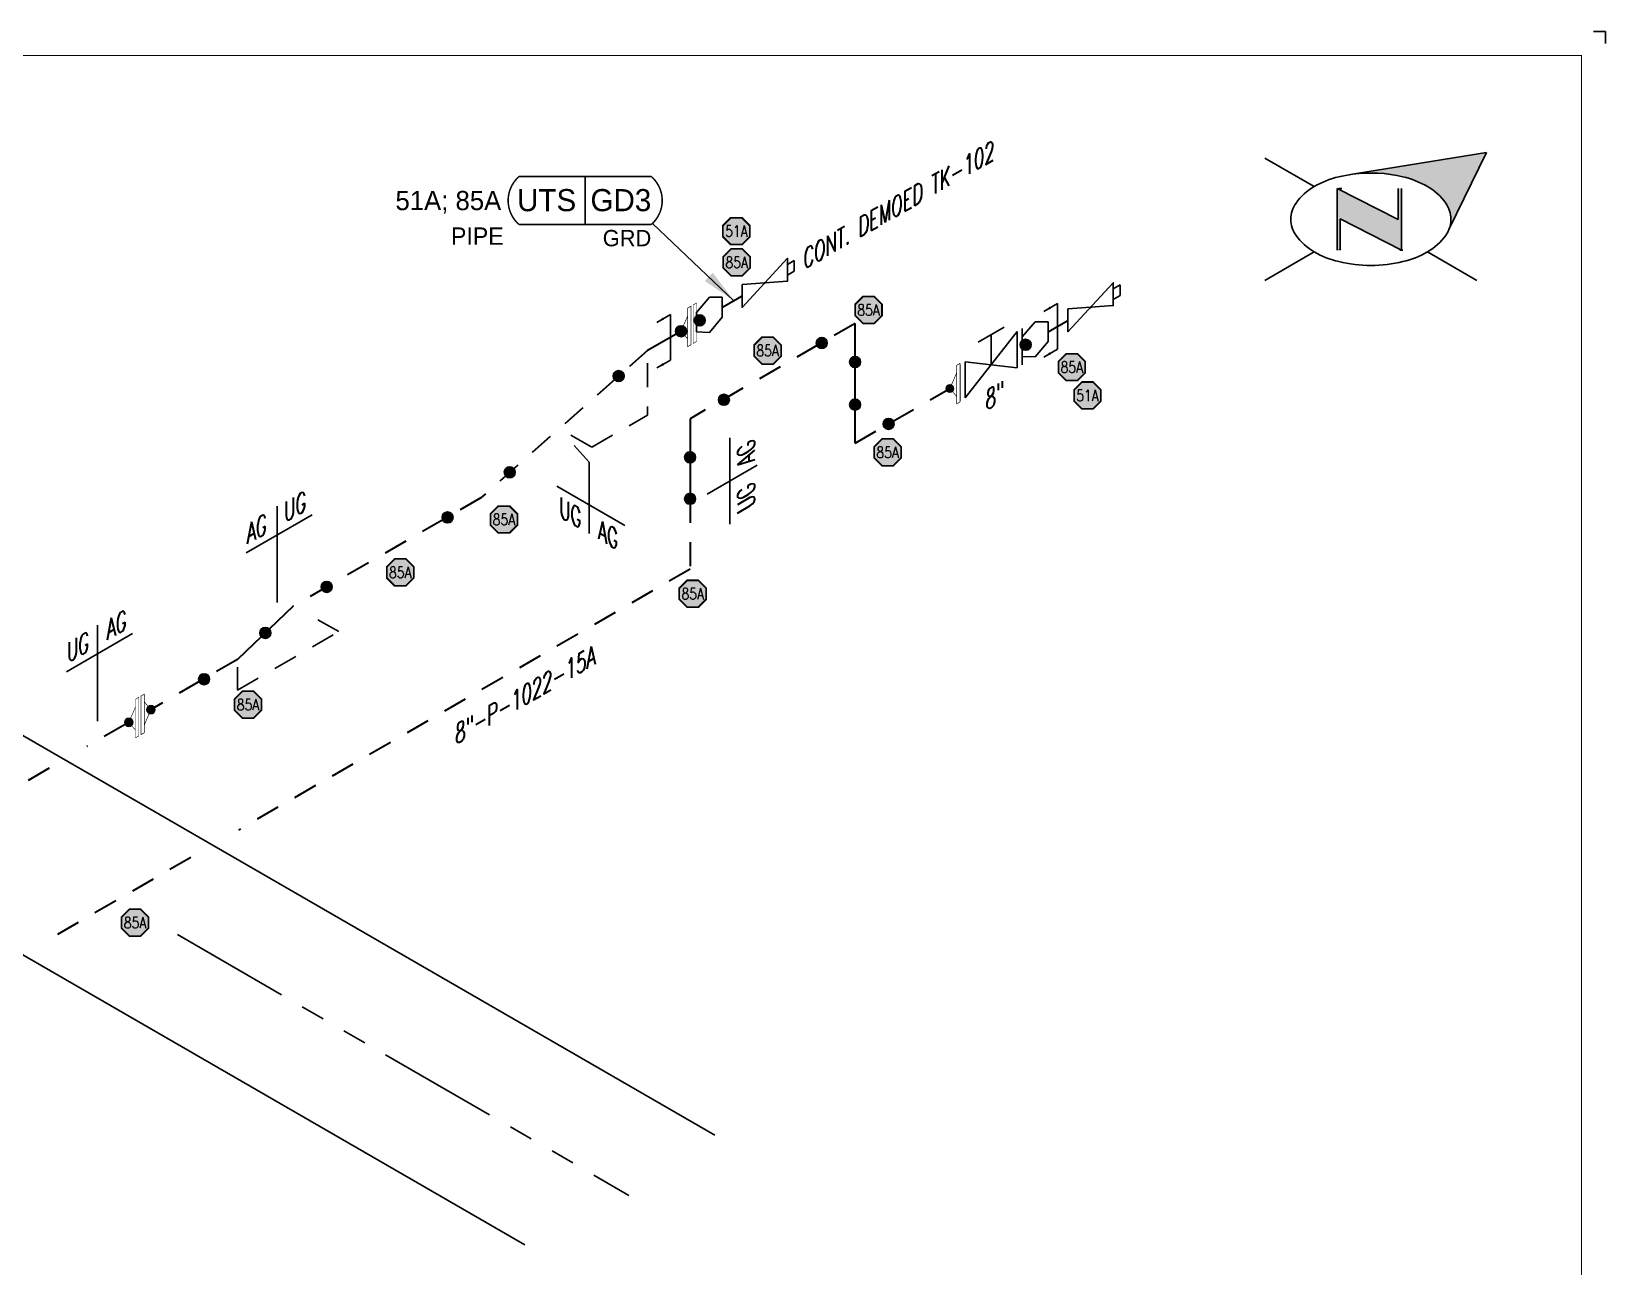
# Model space of a CAD drawing. Header units: inches. Extents: x 0.1 to 17.4, y 0.1 to 11.4.
# Drawn here: x 9.19 to 17.38, y 4.95 to 11.37 of the extents above; entities that cross this region are included whole.
import ezdxf
from ezdxf.enums import TextEntityAlignment as Align

# ---------------------------------------------------------------- set-up
doc = ezdxf.new("R2010")
doc.units = ezdxf.units.IN
doc.header["$MEASUREMENT"] = 0
doc.linetypes.add('HIDDEN2', pattern=[0.1875, 0.125, -0.0625])
doc.linetypes.add('PHANTOM', pattern=[2.5, 1.25, -0.25, 0.25, -0.25, 0.25, -0.25])
for name, color, linetype in [('3', 1, 'Continuous'), ('BORDER', 3, 'Continuous'), ('COMP', 1, 'Continuous'), ('Continuation', 7, 'Continuous'), ('DL', 20, 'Continuous'), ('FITTINGS', 4, 'Continuous'), ('PART_PCML', 7, 'Continuous'), ('PART_SelectedCML_UT', 132, 'Continuous'), ('PIPE-ANNO', 150, 'HIDDEN2'), ('TEXT', 7, 'Continuous'), ('UNAS.PIPE', 251, 'Continuous'), ('WELD POINTS', 41, 'Continuous'), ('Welds', 7, 'Continuous')]:
    doc.layers.add(name, color=color, linetype=linetype)
doc.layers.add('PIPE', color=7, linetype='Continuous', lineweight=30)
doc.styles.add('CMLPAS', font='')
doc.styles.add('PART_Standard', font='romans', dxfattribs={"width": 0.8, "height": 0.09})
doc.styles.add('Richmond', font='arial.ttf')
doc.styles.add('SIMPLEX', font='ROMANS')
doc.styles.get("Standard").update_dxf_attribs({"font": 'arial.ttf'})
doc.styles.get('CMLPAS').set_extended_font_data('Cordia New')
doc.dimstyles.new('Richmond', dxfattribs={"dimtxt": 0.18, "dimasz": 0.18, "dimexe": 0.18, "dimexo": 0.0625, "dimgap": 0.09, "dimtad": 0, "dimtih": 1, "dimtoh": 1, "dimdec": 4, "dimzin": 0, "dimdsep": 46, "dimtxsty": 'Richmond', "dimcen": 0.09, "dimadec": 0, "dimazin": 0, "dimtfac": 1, "dimtdec": 4, "dimtofl": 0, "dimtmove": 0, "dimatfit": 3, "dimfxl": 1, "dimtolj": 1, "dimtzin": 0, "dimarcsym": 0})
doc.dimstyles.get("Standard").update_dxf_attribs({"dimtxt": 0.18, "dimasz": 0.18, "dimexe": 0.18, "dimexo": 0.0625, "dimgap": 0.09, "dimtad": 0, "dimtih": 1, "dimtoh": 1, "dimdec": 4, "dimzin": 0, "dimdsep": 46, "dimtxsty": 'Standard', "dimcen": 0.09, "dimadec": 0, "dimazin": 0, "dimtfac": 1, "dimtdec": 4, "dimtofl": 0, "dimtmove": 0, "dimatfit": 3, "dimfxl": 1, "dimtolj": 1, "dimtzin": 0, "dimarcsym": 0})

# ---------------------------------------------------------------- blocks, each defined once
blk = doc.blocks.new('Border')
at = {"layer": 'BORDER', "const_width": 0.005}
blk.add_lwpolyline([(0.25, 0.25), (17.25, 0.25), (17.25, 11.25), (0.25, 11.25)], close=True, dxfattribs=at)
blk = doc.blocks.new('north2')
at = {"layer": 'BORDER'}
for points in [[(-0.706, -0.7673, -0.156851), (-0.679, -0.8512, -0.095667), (-0.6893, -0.9048), (-0.4945, -0.5044), (-1.1905, -0.6173, -0.092194), (-0.9281, -0.6306, -0.072341), (-0.8009, -0.6813, -0.106617)], [(-0.9381, -1.0109), (-0.9364, -1.0092), (-0.9364, -0.6907), (-0.9524, -0.6907), (-0.9524, -0.8533), (-1.2701, -0.6907), (-1.2701, -0.7067), (-1.2701, -1.0118), (-1.254, -1.0118), (-1.254, -0.8492)]]:
    blk.add_hatch(color=7, dxfattribs=at).paths.add_polyline_path(points)
at = {"layer": 'BORDER', "color": 7}
for p, q in [((-1.3895, -0.6813), (-1.6462, -0.5331)), ((-0.4945, -0.5044), (-1.1905, -0.6173)), ((-0.4945, -0.5044), (-0.6893, -0.9048)), ((-1.2701, -0.6907), (-1.2701, -1.0118)), ((-0.9524, -0.8533), (-1.2701, -0.6907)), ((-1.2701, -0.7067), (-1.2701, -0.6907)), ((-1.262, -0.6907), (-1.246, -0.6907)), ((-0.9524, -0.6907), (-0.9524, -0.8533)), ((-0.9364, -0.6907), (-0.9364, -1.0118)), ((-0.9364, -1.0118), (-1.254, -0.8492)), ((-1.254, -0.8492), (-1.254, -1.0118)), ((-1.3895, -1.0211), (-1.6462, -1.1694)), ((-1.2603, -1.0109), (-1.262, -1.0092)), ((-0.9283, -1.0118), (-0.9444, -1.0118)), ((-0.8009, -1.0211), (-0.5441, -1.1694))]:
    blk.add_line(p, q, dxfattribs=at)
for centre, radius, start, end in [((-1.1517, -1.0932), 0.4756, 103.44948, 120), ((-1.0952, -1.3294), 0.7185, 97.62035, 103.44948), ((-1.0952, -1.3294), 0.7185, 76.55052, 97.62035), ((-1.0387, -1.0932), 0.4756, 60, 76.55052), ((-1.2376, -0.9443), 0.3037, 120, 144.34287), ((-0.9527, -0.9443), 0.3037, 35.65713, 60), ((-1.3674, -0.8512), 0.144, 144.34287, 180), ((-0.823, -0.8512), 0.144, 360, 35.65713), ((-1.3674, -0.8512), 0.144, 180, 215.65713), ((-0.823, -0.8512), 0.144, 337.57958, 360), ((-1.2376, -0.7582), 0.3037, 215.65713, 240), ((-0.9527, -0.7582), 0.3037, 300, 324.34287), ((-0.823, -0.8512), 0.144, 324.34287, 337.55468), ((-1.1517, -0.6093), 0.4756, 240, 256.55052), ((-1.0387, -0.6093), 0.4756, 283.44948, 300), ((-1.0952, -0.373), 0.7185, 256.55052, 270), ((-1.0952, -0.373), 0.7185, 270, 283.44948)]:
    blk.add_arc(centre, radius, start, end, dxfattribs=at)
blk = doc.blocks.new('A$C6804a2e5')
blk.add_blockref('north2', (0, 0))
blk = doc.blocks.new('A$C860dd1f6')
at = {"layer": 'PIPE'}
blk.add_blockref('A$C6804a2e5', (0, 0), dxfattribs=at)
blk = doc.blocks.new('3_VALVE_FLANGE_GATE_30')
at = {"color": 0, "linetype": 'ByBlock', "lineweight": -2}
blk.add_wipeout([(-0.1624, -0.1875), (-0.1353, -0.1719), (0, 0), (0.1353, -0.0156), (0.1624, 0), (0.1624, 0.1875), (0.1353, 0.1719), (0, 0), (-0.1353, 0.0156), (-0.1624, 0)], dxfattribs=at)
for p, q in [((0.1353, 0.1719), (-0.1353, -0.1719)), ((0.0677, 0.1953), (-0.0677, 0.1172)), ((0.1353, 0.1719), (0.1353, -0.0156)), ((0.1624, 0.1875), (0.1624, 0)), ((0, 0), (0, 0.1563)), ((-0.1624, 0), (-0.1624, -0.1875)), ((-0.1353, 0.0156), (-0.1353, -0.1719)), ((0.1353, -0.0156), (-0.1353, 0.0156))]:
    blk.add_line(p, q, dxfattribs=at)
blk = doc.blocks.new('1_Text_30')
at = {"layer": 'TEXT', "style": 'PART_Standard', "oblique": 30, "width": 0.8}
blk.add_attdef('TEXT', (0, 0), '', height=0.09, rotation=30, dxfattribs=at)
blk = doc.blocks.new('AM9A04')
at = {"linetype": 'Continuous', "const_width": 0.01}
blk.add_lwpolyline([(0, -0.289), (0, 0.289), (-0.05, 0.318), (-0.05, -0.26)], close=True, dxfattribs=at)
at = {"const_width": 0.01}
blk.add_lwpolyline([(-0.05, -0.144), (-0.15, 0.087), (-0.05, 0.202)], dxfattribs=at)
blk = doc.blocks.new('A09')
at = {"layer": 'Welds'}
h = blk.add_hatch(color=256, dxfattribs=at)
h.dxf.hatch_style = 1
h.paths.add_polyline_path([(-0.03, 0, 1), (0.03, 0, 1)])
blk.add_circle((0, 0), 0.03, dxfattribs=at)
blk = doc.blocks.new('*U91')
blk.add_wipeout([(0.052, -0.03), (0.0173, -0.07), (0.0173, -0.1101), (0, -0.1001), (0, 0.1001), (0.0173, 0.0901), (0.0173, 0.05)]).dxf.layer = 'COMP'
at = {"layer": '3', "xscale": 0.65, "yscale": 0.65, "zscale": 0.65}
blk.add_blockref('A09', (0.052, -0.03), dxfattribs=at)
at = {"layer": 'COMP', "xscale": 0.3466300616258731, "yscale": 0.3466300616258731, "zscale": 0.3466300616258731, "rotation": 180}
blk.add_blockref('AM9A04', (0, 0), dxfattribs=at)
blk = doc.blocks.new('2_WELD_SINGLE_00')
at = {"linetype": 'ByBlock', "lineweight": -2}
h = blk.add_hatch(color=0, dxfattribs=at)
edge = h.paths.add_edge_path()
edge.add_arc((0, 0), 0.0286, 0, 360)
at = {"color": 0, "linetype": 'ByBlock', "lineweight": -2}
blk.add_circle((0, 0), 0.0286, dxfattribs=at)
blk = doc.blocks.new('*U92')
at = {"layer": 'WELD POINTS'}
for p, rotation in [((0, 0.2009), 179.9999999999997), ((0.174, 0.1004), 209.9999999999999)]:
    blk.add_blockref('2_WELD_SINGLE_00', p, dxfattribs=dict(at, rotation=rotation))
blk = doc.blocks.new('*U93')
at = {"layer": 'WELD POINTS', "rotation": 30.45658567795632}
blk.add_blockref('2_WELD_SINGLE_00', (-0.1732, -0.1018), dxfattribs=at)
at = {"layer": 'WELD POINTS'}
blk.add_blockref('2_WELD_SINGLE_00', (0, -0.2009), dxfattribs=at)
blk = doc.blocks.new('*U94')
at = {"layer": 'WELD POINTS'}
for p, rotation in [((0.1753, 0.0982), 119.2594014838824), ((0, -0.2009), 90.00000000000038)]:
    blk.add_blockref('2_WELD_SINGLE_00', p, dxfattribs=dict(at, rotation=rotation))
blk = doc.blocks.new('*U95')
at = {"layer": 'WELD POINTS'}
for p, rotation in [((0.174, 0.1004), 120.0000000000001), ((-0.1505, -0.133), 41.4668018582633)]:
    blk.add_blockref('2_WELD_SINGLE_00', p, dxfattribs=dict(at, rotation=rotation))
blk = doc.blocks.new('*U96')
blk.add_wipeout([(0, 0.0504), (0.0671, 0.13), (0.1342, 0.13), (0.1342, 0.0272), (0.0671, -0.0525), (0, -0.0504)])
at = {"layer": 'FITTINGS', "linetype": 'Continuous'}
for p, q in [((0, 0.0504), (0.0671, 0.13)), ((0.0671, 0.13), (0.1342, 0.13)), ((0.1342, 0.0272), (0.1342, 0.13)), ((0, -0.0504), (0, 0.0504)), ((0.0671, -0.0525), (0.1342, 0.0272)), ((0.0671, -0.0525), (0, -0.0504))]:
    blk.add_line(p, q, dxfattribs=at)
blk = doc.blocks.new('2_PLUG_PIPE_30')
at = {"color": 0, "linetype": 'ByBlock', "lineweight": -2}
blk.add_wipeout([(0, 0.0231), (0, -0.0231), (0.0551, -0.0133), (0.0551, 0.0037), (0.0903, 0.0241), (0.0903, 0.0802), (0.0551, 0.0599), (0.0551, 0.0769)], dxfattribs=at)
for p, q in [((0.0551, 0.0769), (0, 0.0231)), ((0, 0.0231), (0, -0.0231)), ((0.0903, 0.0802), (0.0551, 0.0599)), ((0.0551, 0.0769), (0.0551, -0.0133)), ((0.0551, 0.0037), (0.0903, 0.0241)), ((0.0903, 0.0241), (0.0903, 0.0802)), ((0, -0.0231), (0.0551, -0.0133))]:
    blk.add_line(p, q, dxfattribs=at)
blk = doc.blocks.new('*U97')
blk.add_wipeout([(-0.0515, -0.1067), (0.0515, -0.1661), (0, 0), (0.0515, 0.1067), (-0.0515, 0.1661), (0, 0)]).dxf.layer = 'FITTINGS'
at = {"layer": 'FITTINGS'}
blk.add_lwpolyline([(-0.0515, -0.1067), (0.0515, 0.1067), (-0.0515, 0.1661), (0.0515, -0.1661)], close=True, dxfattribs=at)
blk = doc.blocks.new('1_Text_330')
at = {"layer": 'TEXT', "style": 'PART_Standard', "oblique": 330, "width": 0.8}
blk.add_attdef('3/4"', (0, 0), '', height=0.09, rotation=330, dxfattribs=at)
blk = doc.blocks.new('*U98')
blk.add_wipeout([(0, 0.0504), (0.0671, 0.13), (0.1342, 0.13), (0.1342, 0.0272), (0.0671, -0.0525), (0, -0.0504)])
at = {"layer": 'FITTINGS', "linetype": 'Continuous'}
for p, q in [((0, 0.0504), (0.0671, 0.13)), ((0.0671, 0.13), (0.1342, 0.13)), ((0.1342, 0.0272), (0.1342, 0.13)), ((0, -0.0504), (0, 0.0504)), ((0.0671, -0.0525), (0.1342, 0.0272)), ((0.0671, -0.0525), (0, -0.0504))]:
    blk.add_line(p, q, dxfattribs=at)
blk = doc.blocks.new('*U99')
blk.add_wipeout([(-0.0515, -0.1067), (0.0515, -0.1661), (0, 0), (0.0515, 0.1067), (-0.0515, 0.1661), (0, 0)]).dxf.layer = 'FITTINGS'
at = {"layer": 'FITTINGS'}
blk.add_lwpolyline([(-0.0515, -0.1067), (0.0515, 0.1067), (-0.0515, 0.1661), (0.0515, -0.1661)], close=True, dxfattribs=at)
blk = doc.blocks.new('*U100')
at = {"layer": 'WELD POINTS'}
for p, rotation in [((0.1505, 0.133), 131.4668018582643), ((-0.1732, -0.1018), 30.45658567795632)]:
    blk.add_blockref('2_WELD_SINGLE_00', p, dxfattribs=dict(at, rotation=rotation))
blk = doc.blocks.new('*U101')
at = {"layer": 'WELD POINTS'}
for p, rotation in [((0.174, 0.1004), 210), ((-0.1451, -0.1389), 313.7501659915852)]:
    blk.add_blockref('2_WELD_SINGLE_00', p, dxfattribs=dict(at, rotation=rotation))
blk = doc.blocks.new('*U102')
at = {"layer": 'WELD POINTS'}
for p, rotation in [((0.1451, 0.1389), 133.7501659915857), ((-0.1732, -0.1018), 30.45658567795632)]:
    blk.add_blockref('2_WELD_SINGLE_00', p, dxfattribs=dict(at, rotation=rotation))
blk = doc.blocks.new('*U103')
at = {"layer": 'PIPE-ANNO', "linetype": 'Continuous'}
for p, q in [((0, 0.1), (0, 0.6)), ((-0.1605, 0.3573), (0.183, 0.5556))]:
    blk.add_line(p, q, dxfattribs=at)
at = {"layer": 'TEXT', "style": 'PART_Standard', "oblique": 30, "width": 0.8}
blk.add_attdef('SPEC_1_30/30', (-0.1575, 0.4014), '', height=0.09, rotation=30, dxfattribs=at)
blk.add_attdef('SPEC_2_30/30', text='', height=0.09, rotation=30, dxfattribs=at).set_placement((0.1523, 0.5803), align=Align.RIGHT)
blk = doc.blocks.new('*U89')
at = {"layer": 'PIPE-ANNO', "linetype": 'Continuous'}
for p, q in [((0, 0.1), (0, 0.6)), ((-0.1605, 0.3573), (0.183, 0.5556))]:
    blk.add_line(p, q, dxfattribs=at)
at = {"layer": 'TEXT', "style": 'PART_Standard', "oblique": 30, "width": 0.8}
blk.add_attdef('SPEC_1_30/30', (-0.1575, 0.4014), '', height=0.09, rotation=30, dxfattribs=at)
blk.add_attdef('SPEC_2_30/30', text='', height=0.09, rotation=30, dxfattribs=at).set_placement((0.1523, 0.5803), align=Align.RIGHT)
blk = doc.blocks.new('*U106')
blk.add_wipeout([(-0.0234, 0.1133), (-0.0234, 0.0732), (-0.0581, 0.0332), (-0.0234, -0.0469), (-0.0234, -0.0869), (0.0222, -0.1133), (0.0222, -0.0732), (0.0569, -0.0332), (0.0222, 0.0469), (0.0222, 0.0869)])
at = {"linetype": 'Continuous', "const_width": 0.003}
blk.add_lwpolyline([(0.0049, -0.1032), (0.0222, -0.1133), (0.0222, 0.0869), (0.0049, 0.0969)], close=True, dxfattribs=at)
at = {"const_width": 0.003}
blk.add_lwpolyline([(0.0222, 0.0469), (0.0569, -0.0332), (0.0222, -0.0732)], dxfattribs=at)
at = {"xscale": 0.3466300616258731, "yscale": 0.3466300616258731, "zscale": 0.3466300616258731}
blk.add_blockref('AM9A04', (-0.0061, 0.0032), dxfattribs=at)
at = {"layer": 'Welds', "xscale": 0.7, "yscale": 0.7, "zscale": 0.7}
for p in [(-0.0581, 0.0332), (0.0569, -0.0332)]:
    blk.add_blockref('A09', p, dxfattribs=at)
blk = doc.blocks.new('PART_PCML')
blk.add_hatch(color=0).paths.add_polyline_path([(-0.0699, -0.029), (-0.029, -0.0699), (0.029, -0.0699), (0.0699, -0.029), (0.0699, 0.029), (0.029, 0.0699), (-0.029, 0.0699), (-0.0699, 0.029)])
at = {"color": 7, "const_width": 0.009}
blk.add_lwpolyline([(-0.0699, 0.029), (-0.029, 0.0699), (0.029, 0.0699), (0.0699, 0.029), (0.0699, -0.029), (0.029, -0.0699), (-0.029, -0.0699), (-0.0699, -0.029), (-0.0699, 0.029), (-0.029, 0.0699)], dxfattribs=at)
at = {"color": 18, "true_color": 0x000000}
blk.add_lwpolyline([(-0.029, 0.0699), (-0.0699, 0.029), (-0.0699, -0.029), (-0.029, -0.0699), (0.029, -0.0699), (0.0699, -0.029), (0.0699, 0.029), (0.029, 0.0699)], close=True, dxfattribs=at)
at = {"color": 7, "true_color": 0xffffff, "style": 'SIMPLEX', "width": 0.8, "flags": 1}
for tag, p in [('CIRCUIT', (-0.0939, 0.0889)), ('DM', (-0.0527, -0.1332)), ('TYPE', (-0.0749, -0.2043))]:
    blk.add_attdef(tag, p, '', height=0.0586, dxfattribs=at)
at = {"color": 7, "true_color": 0xffffff, "style": 'SIMPLEX', "width": 0.8}
blk.add_attdef('DMDISP', text='', height=0.0586, dxfattribs=at).set_placement((0, 0), align=Align.MIDDLE_CENTER)
blk = doc.blocks.new('CMLPAS')
at = {"const_width": 0.008}
blk.add_lwpolyline([(0.0625, 0.125, 0.454441), (0.0625, -0.125), (0.75, -0.125, 0.454441), (0.75, 0.125)], format="xyb", close=True, dxfattribs=at)
blk.add_lwpolyline([(0.4063, -0.125), (0.4063, 0.125)], dxfattribs=at)
at = {"style": 'CMLPAS', "flags": 1}
for tag, p in [('STATE', (0.75, 0.6229)), ('DL', (0.75, 0.4817)), ('CIRCUIT', (0.75, 0.3405)), ('SUBSINTERVAL(MONTHS)', (-0.0251, -0.3355)), ('OLD_ID', (0.75, -0.3366)), ('OLD_NDE', (0.75, -0.4778)), ('OLD_ENTY', (0.7411, -0.6357)), ('SIZE', (0.7473, -0.7611)), ('SPEC', (0.7473, -0.9022)), ('JUSTIFY', (0.7473, -1.0434)), ('COMMENTS', (0.7473, -1.1846)), ('OLD_ASSET', (0.75, -1.3262)), ('SCHED', (0.7371, -1.4689)), ('NOM_THICK', (0.7521, -1.6102)), ('CORR_ALLOW', (0.763, -1.7453)), ('TML_STATUS', (0.7723, -1.8777)), ('FLOW_ORDER', (0.7785, -2.1301))]:
    blk.add_attdef(tag, text='', height=0.1, dxfattribs=at).set_placement(p, align=Align.MIDDLE_RIGHT)
at = {"style": 'CMLPAS'}
for tag, height, p in [('CHILD', 0.25, (0.75, 0.269)), ('###', 0.115, (0.75, 0.002)), ('ACCESS', 0.085, (0.75, -0.1954))]:
    blk.add_attdef(tag, text='', height=height, dxfattribs=at).set_placement(p, align=Align.MIDDLE_RIGHT)
at = {"color": 152, "style": 'CMLPAS'}
for tag, height, p in [('SPECIAL', 0.085, (0.4055, 0.1897)), ('DM-TYPE', 0.1, (-0.03, 0)), ('COMP', 0.09, (-0.0174, -0.185))]:
    blk.add_attdef(tag, text='', height=height, dxfattribs=at).set_placement(p, align=Align.MIDDLE_RIGHT)
at = {"style": 'CMLPAS'}
blk.add_attdef('NDE', text='', height=0.115, dxfattribs=at).set_placement((0.206, 0.002), align=Align.MIDDLE_CENTER)
blk = doc.blocks.new('1_Cont_30')
at = {"layer": 'Continuation', "style": 'PART_Standard', "oblique": 30, "width": 0.8}
blk.add_attdef('CONT', (0, 0), '', height=0.09, rotation=30, dxfattribs=at)
blk = doc.blocks.new('*U120')
at = {"color": 20, "linetype": 'ByBlock', "ltscale": 0.7}
blk.add_line((-0.0541, -0.1498), (-0.0541, 0.0873), dxfattribs=at)
for points in [[(-0.1257, 0.0459), (-0.0541, 0.0873)], [(-0.1257, -0.191), (-0.0541, -0.1498)]]:
    blk.add_leader(points, dimstyle='Richmond', override={"dimasz": 0.04, "dimgap": 0.09, "dimtad": 0}, dxfattribs=at)
blk = doc.blocks.new('*U121')
at = {"color": 20, "linetype": 'ByBlock', "ltscale": 0.7}
blk.add_line((-0.0541, -0.1498), (-0.0541, 0.0873), dxfattribs=at)
for points in [[(-0.1257, 0.0459), (-0.0541, 0.0873)], [(-0.1257, -0.191), (-0.0541, -0.1498)]]:
    blk.add_leader(points, dimstyle='Richmond', override={"dimasz": 0.04, "dimgap": 0.09, "dimtad": 0}, dxfattribs=at)

msp = doc.modelspace()

# ---------------------------------------------------------------- linework, layer by layer
for p, q in [((17.3125, 11.375), (17.375, 11.375)), ((17.375, 11.375), (17.375, 11.3125))]:
    msp.add_line(p, q)
at = {"layer": 'PIPE'}
for p, q in [((12.6482, 9.8629), (13.1523, 10.154)), ((13.4731, 9.2342), (13.4731, 9.857)), ((12.5422, 9.8017), (12.3939, 9.7161)), ((12.6151, 9.3616), (12.6151, 8.945)), ((10.4673, 8.3063), (10.2612, 8.1089))]:
    msp.add_line(p, q, dxfattribs=at)
at = {"layer": 'PIPE', "linetype": 'HIDDEN2'}
for p, q in [((13.4731, 9.857), (12.6151, 9.3616)), ((12.3939, 9.7161), (11.5268, 8.9499)), ((11.5268, 8.9499), (10.5514, 8.3868)), ((12.6151, 8.945), (12.6151, 8.5785)), ((12.6151, 8.5785), (10.2667, 7.2226)), ((10.5514, 8.3868), (10.4673, 8.3063)), ((10.2612, 8.1089), (9.4778, 7.6566)), ((9.282, 7.5436), (8.4833, 7.0825)), ((10.0183, 7.0792), (9.2623, 6.6427))]:
    msp.add_line(p, q, dxfattribs=at)
at = {"layer": 'PIPE-ANNO'}
for p, q in [((12.3939, 9.6507), (12.3939, 9.3806)), ((12.1033, 9.2128), (12.3939, 9.3806)), ((12.1033, 9.2128), (11.9933, 9.2764)), ((10.7877, 8.2545), (10.6021, 8.3584)), ((10.2612, 7.9505), (10.7877, 8.2545)), ((10.2612, 8.0703), (10.2612, 7.9505))]:
    msp.add_line(p, q, dxfattribs=at)
at = {"layer": 'PIPE-ANNO', "linetype": 'Continuous'}
for p, q in [((12.822, 8.8135), (12.822, 9.2628)), ((12.0893, 9.1352), (12.0127, 9.2219)), ((12.0893, 9.1352), (12.0893, 8.764)), ((12.9633, 9.1197), (12.7035, 8.9697)), ((11.9227, 9.0102), (12.2762, 8.8061))]:
    msp.add_line(p, q, dxfattribs=at)
at = {"layer": 'UNAS.PIPE'}
msp.add_line((11.7555, 5.0656), (4.365, 9.3326), dxfattribs=at)
at = {"layer": 'UNAS.PIPE', "linetype": 'PHANTOM', "ltscale": 0.5}
msp.add_line((9.9488, 6.679), (12.2971, 5.3232), dxfattribs=at)

# ---------------------------------------------------------------- block references
msp.add_blockref('1_Text_30', (11.3946, 7.6651)).add_auto_attribs({'TEXT': '8"-P-1022-15A'})
at = {"layer": 'BORDER'}
for name, p in [('Border', (0, 0)), ('A$C860dd1f6', (17.25, 11.25))]:
    msp.add_blockref(name, p, dxfattribs=at)
at = {"layer": 'COMP', "xscale": -0.3466300616258731, "yscale": 0.3466300616258731, "zscale": 0.3466300616258731, "rotation": 180}
msp.add_blockref('AM9A04', (12.6198, 9.8466), dxfattribs=at)
at = {"layer": 'DL'}
msp.add_blockref('*U121', (12.5679, 9.8165), dxfattribs=at)
at = {"layer": 'PART_PCML', "color": 96}
for p in [(12.8556, 10.3366), (14.6813, 9.4824)]:
    msp.add_blockref('PART_PCML', p, dxfattribs=at).add_auto_attribs({'DMDISP': '51A'})
at = {"layer": 'PART_PCML', "color": 13}
for p in [(13.543, 9.9269), (13.018, 9.7156), (14.6, 9.6295), (13.6421, 9.1868), (11.647, 8.8374), (11.1079, 8.5624), (12.6286, 8.4513), (10.3161, 7.8747), (9.7287, 6.7412)]:
    msp.add_blockref('PART_PCML', p, dxfattribs=at).add_auto_attribs({'DMDISP': '85A'})
at = {"layer": 'PART_SelectedCML_UT'}
msp.add_blockref('CMLPAS', (11.6631, 10.496), dxfattribs=at).add_auto_attribs({'###': 'GD3', 'NDE': 'UTS', 'DM-TYPE': '51A; 85A', 'COMP': 'PIPE', 'ACCESS': 'GRD'})
at = {"layer": 'PIPE-ANNO'}
for name, p, values in [('*U103', (10.4673, 8.3063), {'SPEC_1_30/30': 'AG', 'SPEC_2_30/30': 'UG'}), ('*U89', (9.5329, 7.6884), {'SPEC_1_30/30': 'UG', 'SPEC_2_30/30': 'AG'})]:
    msp.add_blockref(name, p, dxfattribs=at).add_auto_attribs(values)
at = {"layer": 'TEXT'}
ref = msp.add_blockref('1_Text_30', (12.9519, 9.1457), dxfattribs=dict(at, rotation=300.0000000000001))
ref.add_attrib('TEXT', 'AG', (12.9519, 9.1457), dxfattribs={"height": 0.09, "rotation": 90, "style": 'PART_Standard', "oblique": 330, "width": 0.8})
ref = msp.add_blockref('1_Text_30', (12.9519, 8.9103), dxfattribs=dict(at, rotation=300.0000000000001))
ref.add_attrib('TEXT', 'UG', (12.9519, 8.9103), dxfattribs={"height": 0.09, "rotation": 90, "style": 'PART_Standard', "oblique": 330, "width": 0.8})
ref = msp.add_blockref('1_Text_330', (11.9339, 8.8537), dxfattribs=dict(at, rotation=180))
ref.add_attrib('3/4"', 'UG', (11.9339, 8.8537), dxfattribs={"height": 0.09, "rotation": 330, "style": 'PART_Standard', "oblique": 330, "width": 0.8})
ref = msp.add_blockref('1_Text_330', (12.1353, 8.7375), dxfattribs=dict(at, rotation=180))
ref.add_attrib('3/4"', 'AG', (12.1353, 8.7375), dxfattribs={"height": 0.09, "rotation": 330, "style": 'PART_Standard', "oblique": 330, "width": 0.8})
at = {"layer": 'WELD POINTS'}
for name, p in [('*U95', (12.3939, 9.7161)), ('*U93', (13.4731, 9.857)), ('*U94', (12.6151, 9.3616)), ('*U92', (13.4731, 9.2342)), ('*U100', (11.5268, 8.9499)), ('2_WELD_SINGLE_00', (12.6151, 8.945)), ('*U101', (10.5514, 8.3868)), ('*U102', (10.2612, 8.1089))]:
    msp.add_blockref(name, p, dxfattribs=at)
at = {"layer": 'Welds', "xscale": -0.7, "yscale": 0.7, "zscale": 0.7, "rotation": 180}
msp.add_blockref('A09', (12.5679, 9.8165), dxfattribs=at)

# ---------------------------------------------------------------- next in the draw order: block references
at = {"layer": 'FITTINGS'}
for name, p in [('2_PLUG_PIPE_30', (13.0661, 10.1042)), ('3_VALVE_FLANGE_GATE_30', (14.1801, 9.6424))]:
    msp.add_blockref(name, p, dxfattribs=at)
at = {"layer": 'PIPE'}
msp.add_blockref('*U96', (12.6482, 9.8629), dxfattribs=at)

# ---------------------------------------------------------------- next in the draw order: linework, layer by layer
at = {"layer": 'COMP', "linetype": 'Continuous', "const_width": 0.003}
msp.add_lwpolyline([(12.6309, 9.953), (12.6482, 9.963), (12.6482, 9.7629), (12.6309, 9.7529)], close=True, dxfattribs=at)
at = {"layer": 'PIPE'}
msp.add_line((14.3425, 9.7361), (14.8466, 10.0272), dxfattribs=at)
at = {"layer": 'UNAS.PIPE'}
msp.add_line((12.7432, 5.6359), (5.3527, 9.9028), dxfattribs=at)

# ---------------------------------------------------------------- next in the draw order: block references
at = {"layer": 'COMP', "ltscale": 0.65, "xscale": -1}
msp.add_blockref('*U91', (14.0177, 9.5486), dxfattribs=at)
at = {"layer": 'FITTINGS', "rotation": 300.0000000000001}
msp.add_blockref('*U97', (13.0031, 10.0679), dxfattribs=at)
at = {"layer": 'TEXT'}
msp.add_blockref('1_Text_30', (14.1524, 9.4029), dxfattribs=at).add_auto_attribs({'TEXT': '8"'})
at = {"layer": 'WELD POINTS'}
msp.add_blockref('2_WELD_SINGLE_00', (12.6652, 9.8727), dxfattribs=at)

# ---------------------------------------------------------------- next in the draw order: linework, layer by layer
at = {"layer": 'PIPE', "linetype": 'HIDDEN2'}
msp.add_line((13.4731, 9.2342), (13.9657, 9.5186), dxfattribs=at)

# ---------------------------------------------------------------- next in the draw order: block references
at = {"layer": 'COMP', "xscale": -1}
msp.add_blockref('*U106', (9.7533, 7.8157), dxfattribs=at)
at = {"layer": 'Continuation'}
msp.add_blockref('1_Cont_30', (13.2044, 10.136), dxfattribs=at).add_auto_attribs({'CONT': 'CONT. DEMOED TK-102'})
at = {"layer": 'FITTINGS'}
msp.add_blockref('2_PLUG_PIPE_30', (14.7604, 9.9774), dxfattribs=at)
at = {"layer": 'PART_PCML', "color": 13}
msp.add_blockref('PART_PCML', (12.8573, 10.1744), dxfattribs=at).add_auto_attribs({'DMDISP': '85A'})
at = {"layer": 'PIPE'}
msp.add_blockref('*U98', (14.3425, 9.7361), dxfattribs=at)

# ---------------------------------------------------------------- next in the draw order: leaders
at = {"layer": 'PART_SelectedCML_UT'}
msp.add_leader([(12.8428, 9.9753), (12.4192, 10.3766)], dimstyle='Standard', dxfattribs=at)

# ---------------------------------------------------------------- next in the draw order: block references
at = {"layer": 'FITTINGS', "rotation": 300.0000000000001}
msp.add_blockref('*U99', (14.6974, 9.941), dxfattribs=at)
at = {"layer": 'WELD POINTS'}
msp.add_blockref('2_WELD_SINGLE_00', (14.3595, 9.7459), dxfattribs=at)

# ---------------------------------------------------------------- next in the draw order: block references
at = {"layer": 'DL'}
msp.add_blockref('*U120', (14.5793, 9.8729), dxfattribs=at)

doc.saveas('drawing.dxf')
